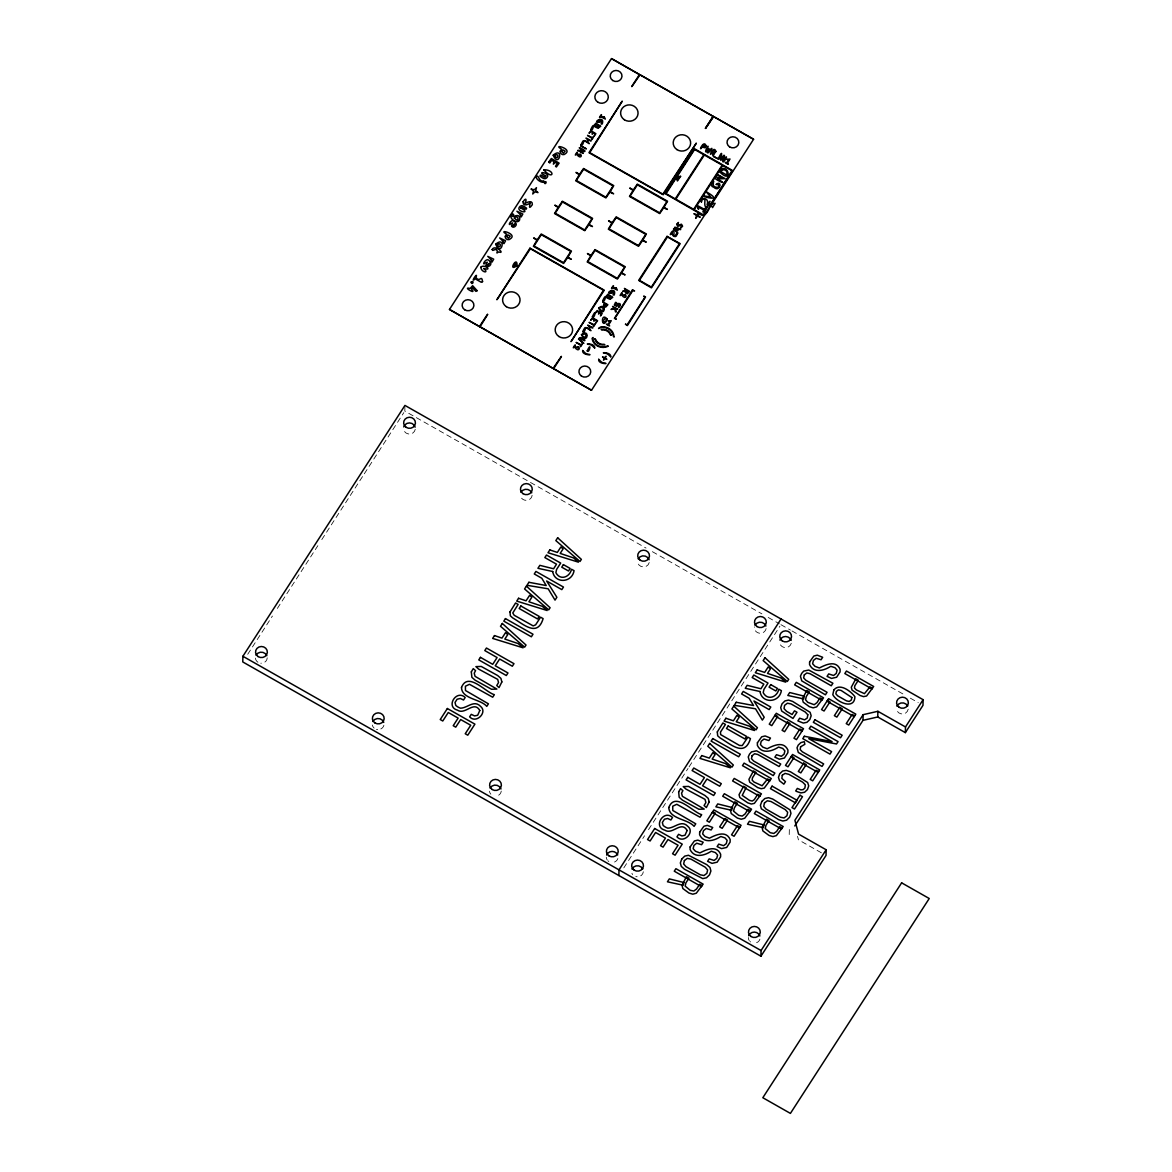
<?xml version="1.0" encoding="UTF-8"?>
<svg xmlns="http://www.w3.org/2000/svg" width="1172" height="1172" viewBox="0 0 1172 1172"><rect width="100%" height="100%" fill="white"/><g stroke="black" fill="none" stroke-linecap="round" stroke-linejoin="round"><path stroke-width="0.75" stroke-dasharray="5 3.75" d="M404.911 406.831L404.823 411.094L646.036 548.071M789.225 834.552L789.357 828.882M247.702 654.298L272.402 616.062M277.354 608.415L317.861 545.698M321.817 539.574L363.32 475.334M364.302 473.796L403.827 412.617M623.812 867.881L644.556 835.768M648.512 829.644L688.037 768.451M689.033 766.928L779.937 626.2M652.379 551.675L761.888 613.864M768.231 617.468L779.336 623.768M780.933 624.676L790.397 630.053M791.979 630.946L904.052 694.586M910.351 698.175L918.247 702.658M821.426 852.835L798.425 839.767L797.517 836.325M415.254 429.304A5.904 5.538 1.3 0 1 403.593 429.421M383.903 725.248A5.904 5.538 1.3 0 1 378.41 729.57M377.633 729.555A5.904 5.538 1.3 0 1 376.49 729.35M374.161 728.12A5.904 5.538 1.3 0 1 372.315 724.999M267.216 657.829A5.904 5.538 1.3 0 1 260.814 663.22M257.943 662.239A5.904 5.538 1.3 0 1 255.408 657.946M532.117 495.287A5.904 5.538 1.3 0 1 526.111 500.341A5.904 5.538 1.3 0 1 520.324 495.038M649.229 562.575A5.904 5.538 1.3 0 1 637.715 562.692M617.864 858.505A5.904 5.538 1.3 0 1 610.92 862.358M608.81 861.493A5.904 5.538 1.3 0 1 607.931 860.775M607.213 859.926A5.904 5.538 1.3 0 1 606.276 857.201M501.25 791.1A5.904 5.538 1.3 0 1 495.243 796.154M490.848 794.177A5.904 5.538 1.3 0 1 489.486 791.217M766.122 628.558A5.904 5.538 1.3 0 1 759.383 633.188A5.904 5.538 1.3 0 1 754.431 626.874M759.925 939.182A5.904 5.538 1.3 0 1 752.981 943.035M750.549 941.951A5.904 5.538 1.3 0 1 749.977 941.453M749.26 940.603A5.904 5.538 1.3 0 1 748.337 937.512M643.311 871.778A5.904 5.538 1.3 0 1 635.781 876.597M632.66 874.561A5.904 5.538 1.3 0 1 631.913 873.287M908.183 709.236A5.904 5.538 1.3 0 1 896.463 708.987M791.276 643.252A5.904 5.538 1.3 0 1 779.688 643.003"/><path stroke-width="1.5" d="M905.355 732.632L922.979 705.354L923.111 699.684L404.955 405.424L242.897 656.276L242.765 661.946L760.936 956.206L826.026 855.443L826.157 849.773L798.557 834.098L794.909 820.283L863.134 714.671L877.887 711.301L905.487 726.962L905.355 732.632L877.755 716.971L863.002 720.341L794.777 825.952M487.479 314.301L479.421 326.578L449.462 309.452L611.52 58.6L753.581 139.278L713.675 116.614L705.529 128.451M561.373 356.376L553.081 368.418L479.949 326.768M561.432 356.61L553.609 368.711L591.523 390.247L753.581 139.278M591.523 390.247L449.462 309.452M611.52 58.6L639.458 74.583L631.796 86.376M705.471 128.334L713.147 116.424L640.015 74.788L631.855 86.611M618.875 875.528L619.006 869.858L781.05 619.006M705.471 128.231L713.147 116.424M710.598 204.075L715.125 203.327L712.561 207.62L710.598 203.972L712.107 203.474M760.936 956.206L761.053 950.536L826.157 849.773M863.002 720.341L863.134 714.671M877.755 716.971L877.887 711.301M479.949 326.885L487.698 314.433M711.214 205.32L712.43 203.445M905.487 726.962L923.111 699.684M872.481 688.316L869.976 686.895L864.453 693.663L856.366 689.942L854.476 687.993L854.828 685.708L858.329 680.287L855.824 678.866L851.282 687.275L852.059 690.118L860.028 695.479L863.53 696.622L866.591 696.007L873.667 686.484L846.462 671.029L844.836 673.548L872.041 689.004M827.476 700.417L829.981 701.838L824.062 711.008L821.543 709.587L828.604 698.673L855.809 714.129L848.762 725.043L846.243 723.622L852.176 714.437L854.681 715.858M826.978 701.193L854.183 716.649M822.51 699.362L820.004 697.941L816.972 702.643L814.188 704.694L807.786 702.365L805.56 699.787L806.263 696.564L809.31 691.861L806.79 690.44L802.41 698.79L803.201 702.175L809.339 706.687L813.178 707.844L816.65 706.877L823.52 697.809L796.286 682.338L794.66 684.858L821.894 700.314M775.19 715.008L777.695 716.429L771.777 725.615L769.257 724.179L776.303 713.279L803.523 728.72L796.477 739.635L793.957 738.213L799.89 729.028L802.395 730.449M774.677 715.784L801.897 731.24M791.437 756.204L793.942 757.625L788.009 766.81L785.504 765.389L792.55 754.475L819.755 769.931L812.709 780.83L810.204 779.409L816.137 770.238L818.642 771.659M790.924 756.995L818.129 772.451M770.136 780.406L767.616 778.984L762.108 785.753L754.006 782.032L752.131 780.083L752.483 777.798L755.984 772.377L753.479 770.956L748.937 779.365L749.714 782.207L757.683 787.569L761.185 788.712L764.247 788.097L771.308 778.574L744.103 763.119L742.477 765.638L769.682 781.094M760.247 795.715L757.742 794.294L754.241 799.714L752.219 801.047L749.421 800.344L742.242 795.378L746.095 787.672L743.59 786.251L739.049 794.675L739.825 797.502L747.795 802.864L751.296 804.021L754.358 803.391L761.434 793.869L734.229 778.428L732.603 780.948L759.808 796.389M782.193 828.106L779.688 826.685L776.655 831.388L773.872 833.438L770.268 832.721L765.243 828.545L765.946 825.308L768.993 820.605L766.473 819.184L762.108 827.549L762.884 830.933L769.022 835.446L772.861 836.603L776.347 835.636L783.204 826.553L755.984 811.097L754.358 813.617L781.577 829.073M750.563 810.746L748.058 809.325L745.011 814.027L742.228 816.078L738.638 815.346L733.599 811.171L734.317 807.947L737.349 803.245L734.844 801.809L730.464 810.174L731.24 813.558L737.378 818.071L741.217 819.228L744.703 818.261L751.56 809.193L724.34 793.722L722.714 796.242L749.933 811.698M712.766 811.625L715.286 813.06L709.353 822.231L706.848 820.81L713.895 809.896L741.1 825.352L734.053 836.266L731.548 834.83L737.466 825.659L739.986 827.08M712.268 812.416L739.473 827.872M702.131 885.695L699.625 884.274L696.593 888.977L693.809 891.028L690.205 890.31L685.181 886.135L685.884 882.897L688.931 878.194L686.411 876.773L682.031 885.138L682.822 888.523L688.96 893.035L692.798 894.192L696.285 893.225L703.141 884.142L675.922 868.686L674.281 871.206L701.515 886.662M242.897 656.276L761.053 950.536M372.886 721.483A5.904 5.538 1.3 0 1 383.771 722.392M403.725 426.916A5.904 5.538 1.3 0 1 415.137 427.15M256.067 655.148A5.904 5.538 1.3 0 1 266.82 655.705M520.983 492.255A5.904 5.538 1.3 0 1 531.736 492.811M606.627 855.062A5.904 5.538 1.3 0 1 617.688 854.959M638.198 558.824A5.904 5.538 1.3 0 1 649.083 559.718M490.116 788.053A5.904 5.538 1.3 0 1 500.986 788.961M755.032 625.159A5.904 5.538 1.3 0 1 765.902 626.053M748.688 935.739A5.904 5.538 1.3 0 1 759.881 935.974M632.001 869.067A5.904 5.538 1.3 0 1 642.769 868.95M896.917 706.159A5.904 5.538 1.3 0 1 907.685 706.057M779.951 640.161A5.904 5.538 1.3 0 1 791.144 640.395M690.132 846.931L690.088 849.51C694.322 858.578 704.738 855.56 711.287 851.224L715.433 852.601L717.616 855.077L716.766 858.373L714.1 860.453L709.192 858.856L707.595 861.347L712.034 863.354L717.147 862.182L720.59 856.864L720.648 854.271C716.502 844.909 706.438 849.539 699.889 852.923L695.509 851.268L693.15 848.689L693.927 845.437L696.695 843.21L701.588 844.704L703.185 842.229L697.838 840.119L694.381 840.983L690.132 846.931M699.655 832.193L699.611 834.772C703.845 843.84 714.261 840.822 720.809 836.486L724.955 837.863L727.138 840.339L726.288 843.635L723.622 845.701L718.714 844.118L717.118 846.594L721.556 848.616L726.669 847.444L730.112 842.126L730.171 839.533C726.025 830.157 715.96 834.801 709.412 838.185L705.031 836.53L702.673 833.951L703.449 830.684L706.218 828.458L711.111 829.966L712.708 827.491L707.361 825.381L703.903 826.231L699.655 832.193M757.42 742.77L757.376 745.348C761.61 754.431 772.026 751.413 778.574 747.062L782.72 748.439L784.903 750.93L784.053 754.211L781.387 756.292L776.479 754.695L774.882 757.185L779.321 759.192L784.434 758.02L787.877 752.702L787.936 750.109C783.79 740.748 773.725 745.377 767.177 748.762L762.796 747.106L760.438 744.528L761.214 741.275L763.983 739.049L768.876 740.543L770.473 738.067L765.126 735.957L761.668 736.822L757.42 742.77M809.603 661.99L809.559 664.568C813.808 673.636 824.224 670.618 830.758 666.282L834.918 667.659L837.086 670.135L836.251 673.431L833.57 675.497L828.677 673.915L827.066 676.39L831.519 678.412L836.618 677.24L840.06 671.922L840.119 669.329C835.988 659.953 825.923 664.597 819.36 667.981L814.98 666.326L812.621 663.748L813.397 660.481L816.166 658.254L821.059 659.763L822.656 657.287L817.323 655.177L813.851 656.027L809.603 661.99M617.673 303.68L616.794 305.57L615.227 305.057L616.487 302.61L615.52 302.391L614.289 305.086L616.706 306.361L618.508 304.544L619.578 305.291C615.754 311.371 624.398 302.64 617.732 303.533M723.241 157.092C720.282 171.024 731.152 149.108 723.974 160.066C726.977 146.207 716.048 168.079 723.241 157.092M577.928 150.441L583.217 153.4L579.832 150.939C595.039 154.177 570.368 142.881 582.997 150.265L577.928 150.441M479.788 710.51L477.678 715.272L474.572 715.902L471.261 714.334L469.635 716.839C476.184 724.179 487.933 712.195 480.52 706.364C474.074 699.464 467.276 708.196 460.464 708.181A14.035 13.141 1.3 0 1 455.805 705.441L455.014 702.482L457.109 699.245L460.303 698.483L463.555 700.006L465.181 697.501C456.421 689.033 445.287 707.009 457.52 710.159C465.094 715.345 474.045 700.153 479.788 710.51M687.114 830.494L685.005 835.255L681.899 835.9L678.588 834.317L676.962 836.837C683.51 844.177 695.26 832.179 687.847 826.363C681.401 819.462 674.603 828.179 667.791 828.164A14.035 13.141 1.3 0 1 663.132 825.425L662.341 822.48L664.436 819.228L667.63 818.466L670.882 820.004L672.508 817.485C663.748 809.032 652.614 826.993 664.846 830.142C672.42 835.343 681.372 820.151 687.114 830.494M580.008 154.206L580.096 155.29L576.888 153.473C578.997 148.844 572.962 157.971 576.478 154.118C580.902 160.154 582.704 154.807 580.008 154.206M578.001 346.941L578.074 348.025L574.881 346.209C576.844 341.477 570.984 350.736 574.456 346.853C578.778 353.226 580.755 347.264 578.001 346.941M578.543 339.133C591.435 348.758 576.316 339.265 580.125 338.415C590.673 345.403 580.814 333.683 578.543 339.133M581.458 334.635C587.157 345.916 590.454 327.706 581.458 334.635M594.307 125.126L594.849 126.781L598.013 128.261L600.753 126.254L595.903 123.163L594.307 125.126M604.21 116.746L604.283 117.845L601.09 116.013C603.053 111.281 597.193 120.555 600.665 116.658L605.338 119.075L604.21 116.746M598.643 308.031C604.342 319.311 607.638 301.101 598.643 308.031M603.609 304.969L604.019 306.522L605.675 307.108L607.872 304.72L602.701 301.775L604.518 303.489L603.609 304.969M606.305 296.15L606.847 297.82L610.011 299.3L612.751 297.292L607.902 294.201L606.305 296.15M607.316 319.253C601.632 331.94 600.123 310.58 607.316 319.253M616.208 287.785L616.282 288.869L613.088 287.052C615.051 282.32 609.191 291.594 612.663 287.697L617.336 290.114L616.208 287.785M624.822 294.685L624.896 295.769L621.702 293.952C623.68 289.264 617.805 298.479 621.277 294.597C625.716 300.647 627.503 295.285 624.822 294.685M625.306 291.608L625.716 293.161L627.386 293.733L629.584 291.359L624.412 288.415L626.214 290.129L622.61 291.315L625.365 291.447M676.654 224.335L677.812 226.313L681.547 225.127L680.8 228.042L682.587 226.196L681.43 224.218L677.694 225.405L678.442 222.49L676.654 224.335M676.933 234.341C676.698 238.634 671.117 236.129 672.274 232.51C666.56 240.289 675.218 223.31 673.841 235.308C675.702 238.077 675.878 232.188 676.933 234.341M706.071 145.929L704.973 147.775L702.218 147.013C697.662 153.649 703.859 138.589 706.071 145.929M715.931 151.525C713.968 152.785 712.884 159.451 712.649 152.931L712.078 152.609C707.566 159.128 713.704 144.229 715.931 151.525M482.571 281.632L481.355 282.32L475.143 278.79C469.459 284.327 478.572 270.205 475.978 277.5C479.773 282.994 481.546 274.175 482.571 281.632M486.146 265.194C487.391 268.666 492.914 264.447 490.13 262.059C486.907 254.837 480.667 267.245 485.369 262.953L487.288 262.191L486.146 265.194M511.534 225.903C512.779 229.39 518.288 225.141 515.519 222.768C512.018 215.868 506.831 227.558 510.758 223.662L512.677 222.9L511.534 225.903M582.674 350.501C581.634 355.79 595.508 355.087 587.538 354.149A5.538 5.186 1.3 0 1 584.652 352.508L582.674 350.501M594.673 347.967L592.68 346.18A5.538 5.186 1.3 0 0 589.794 344.539C581.913 343.645 595.332 342.839 594.673 347.967M598.702 359.306C597.661 364.595 611.535 363.891 603.565 362.954A5.538 5.186 1.3 0 1 600.679 361.313L598.702 359.306M610.7 356.771L608.707 354.984A5.538 5.186 1.3 0 0 605.821 353.343C597.852 352.508 611.418 351.6 610.7 356.771M616.282 311.649L615.52 311.899L614.802 309.188L610.978 309.379L614.597 308.456L612.575 306.419L617.834 309.13L615.476 308.588L616.282 311.649M701.457 201.936C696.49 198.698 709.998 195.182 707.199 204.69C715.36 192.648 703.112 218.051 704.987 200.207L703.845 199.211A1.626 1.509 1.3 0 0 702.262 199.562L701.457 201.936M594.907 338.928L594.907 339.118A8.38 7.852 1.3 0 0 604.855 344.773L604.137 344.304A7.764 7.266 1.3 0 1 595.684 339.499L594.907 338.928M611.095 335.119L610.319 334.723A7.764 7.266 1.3 0 0 601.866 329.933L601.133 329.464A8.38 7.852 1.3 0 1 611.095 335.119M697.867 208.177L698.556 209.349L698.629 207.166L703.742 210.052C700.475 216.966 709.28 203.342 704.255 209.246L697.399 205.525L697.867 208.177M495.683 244.23C501.572 257.796 506.597 234.986 495.683 244.23M505.308 236.275C504.561 239.059 508.633 240.875 510.421 238.78C518.083 233.668 496.503 228.437 506.597 234.136L505.308 236.275M510.831 215.912C510.333 220.453 520.031 224.965 519.782 218.3C519.137 212.044 511.109 218.856 512.823 215.589C515.577 213.773 510.728 213.275 510.831 215.912M523.049 201.862C522.595 206.653 528.176 204.778 530.11 203.005C529.744 205.833 528.25 210.315 532.352 204.675C532.689 199.387 527.019 202.566 524.953 203.342C526.843 200.295 526.389 196.588 523.078 201.716M553.199 155.202C559.073 168.768 564.098 145.958 553.199 155.202M560.245 151.232C559.498 154.015 563.571 155.847 565.358 153.737C573.02 148.624 551.441 143.409 561.535 149.093L560.245 151.232M477.151 290.671L475.847 291.345L472.521 287.711L471.54 289.235C477.722 295.578 461.299 286.246 470.148 288.459L472.653 285.704L477.151 290.671M489.222 263.48L487.948 264.945L489.222 263.48M491.42 259.979L491.039 261.649L492.108 262.015L493.69 259.173L487.757 256.36L491.42 259.979M497.28 244.523C500.415 250.852 502.275 241.036 497.28 244.523M503.315 241.549L502.935 243.234L504.004 243.6L505.586 240.758L499.653 237.945L503.315 241.549M506.905 236.568L508.414 238.165L510.216 236.187L507.974 234.913L506.905 236.568M514.332 218.124C520.676 224.467 517.731 213.099 514.332 218.124M514.611 224.189L513.321 225.654L514.611 224.189M520.866 208.001C532.718 214.417 514.2 211.956 520.09 206.331C522.17 204.426 524.939 207.107 526.609 208.206C526.184 211.678 522.038 205.041 520.866 208.001M520.573 214.842L520.192 216.527L521.262 216.893L522.829 214.036L516.911 211.238L520.573 214.842M536.219 176.62C535.443 179.917 544.731 184.678 543.735 180.869C538.754 182.715 538.812 173.91 536.249 176.474M545.756 175.859C545.332 179.902 540.365 172.562 539.984 176.152C541.654 177.265 544.409 179.931 546.504 178.041C552.466 172.753 533.861 170.145 545.756 175.859M554.781 155.51C557.916 161.824 559.791 152.008 554.781 155.51M561.842 151.54L563.351 153.136L565.138 151.144L562.912 149.884L561.842 151.54M595.112 125.272L596.255 126.503L597.632 125.008L595.903 124.027L595.112 125.272M597.647 126.43L598.57 127.543L599.815 126.254L598.321 125.404L597.647 126.43M582.25 334.782L582.352 335.661A5.289 4.952 1.3 0 0 585.282 337.331L586.498 335.456A5.289 4.952 1.3 0 0 583.553 333.786L582.25 334.782M599.434 308.177L599.537 309.056A5.289 4.952 1.3 0 0 602.467 310.726L603.683 308.851A5.289 4.952 1.3 0 0 600.753 307.181L599.434 308.177M604.4 305.13L605.558 306.361L606.92 304.867L605.206 303.885L604.4 305.13M607.111 296.311L608.253 297.541L609.63 296.047L607.902 295.066L607.111 296.311M606.525 319.37L606.481 319.795A3.34 3.12 1.3 0 1 605.177 321.831L602.906 321.655L605.265 317.993L606.525 319.37M609.645 297.468L610.568 298.582L611.813 297.292L610.319 296.443L609.645 297.468M608.327 321.084L609.85 321.494L607.916 324.498C602.921 322.608 612.736 328.145 608.605 324.878L611.227 320.703L608.4 320.967M626.112 291.755L627.254 292.985L628.632 291.491L626.903 290.524L626.112 291.755M705.28 146.046L704.372 147.159L702.643 146.368L703.669 144.757L705.28 146.046M706.159 191.725L710.803 197.145C686.821 192.12 730.01 205.437 706.159 191.725M715.125 151.642L714.231 152.756L712.488 151.964L713.528 150.353L715.125 151.642M727.109 159.421L728.618 159.832L726.684 162.82C721.732 160.901 731.489 166.497 727.373 163.216L730.01 159.026L727.109 159.421M480.828 267.201C481.091 272.593 489.94 273.706 483.67 268.476C493.324 271.289 484.021 263.524 480.828 267.201M461.49 687.51C461.739 699.127 480.784 699.01 486.776 706.379L488.431 703.83L465.46 690.498L465.416 686.221L469.459 684.302L492.694 697.208L494.35 694.659C485.735 692.447 467.833 671.058 461.49 687.51M668.816 807.493C669.066 819.111 688.111 818.994 694.102 826.363L695.758 823.813L672.787 810.497L672.743 806.204L676.786 804.285L700.021 817.206L701.676 814.657C693.062 812.43 675.16 791.041 668.816 807.493M552.715 571.511C554.429 583.641 571.921 583.275 574.06 570.676L571.526 569.24C569.724 577.327 560.172 580.799 555.88 572.683L556.597 569.416L560.685 563.087L546.504 555.03L544.848 557.579L556.51 564.186L553.594 568.786L539.838 565.343L537.933 568.303L552.715 571.511M760.042 691.509C761.756 703.64 779.248 703.273 781.387 690.66L778.853 689.224C777.051 697.325 767.499 700.797 763.206 692.681L763.924 689.4L768.012 683.071L753.83 675.013L752.175 677.562L763.836 684.17L760.921 688.77L747.165 685.327L745.26 688.286L760.042 691.509M782.31 775.234L781.841 778.384L785.474 781.665L783.848 784.185L779.541 780.786L778.472 777.432L779.717 773.754L782.603 771.029L786.28 770.37L790.485 771.806L807.64 782.5L808.724 785.855L807.479 789.532L804.593 792.257L800.916 792.917L796.696 791.481L795.715 790.924L797.341 788.404L800.945 789.899L803.172 789.591L804.886 788.053L805.354 784.903L802.688 782.178L788.859 774.326L785.064 773.388L782.31 775.234M471.144 282.1C471.92 286.408 475.041 279.698 471.144 282.1M492.152 249.563C492.826 252.332 495.873 246.882 497.397 251.145L496.972 252.976L498.774 251.936C505.85 254.5 494.789 243.879 492.152 249.563M531.224 189.088L533.509 191.08L532.747 193.995L534.886 191.871L537.992 192.589L535.721 190.582L536.468 187.667L534.344 189.791L531.224 189.088M543.72 169.75C553.638 181.294 555.704 169.574 543.72 169.75M544.204 182.187C545.053 186.495 548.057 179.785 544.204 182.187M548.672 162.073L549.771 163.011L551.69 160.3L553.931 161.56L553.374 164.168L555.308 162.351L557.213 163.421L555.528 166.278L556.363 166.995L559.117 163.142L551.382 158.498L548.672 162.073M580.843 145.899L586.205 148.771L580.843 145.899M581.078 144.625C582.923 147.877 585.912 134.238 581.078 144.625M584.286 140.581L589.282 143.687L587.626 141.944L588.798 140.127C596.929 143.819 580.301 134.487 588.11 139.746L586.938 141.548L584.286 140.581M587.597 135.454L592.021 138.325C590.043 143.101 595.903 133.769 592.431 137.681L587.597 135.454M589.179 133.007L591.01 131.601L592.739 132.583L592.094 134.165L593.428 132.978L594.922 133.828L594.175 136.113L595.874 133.681L591.01 130.737L589.179 133.007M590.717 129.682C592.695 132.963 595.508 119.134 590.717 129.682M599.859 121.961C590.351 123.573 605.279 114.153 602.262 123.924L601.104 124.086L601.734 121.434A3.34 3.12 1.3 0 0 599.566 120.203L598.555 120.306A1.612 1.509 1.3 0 0 597.72 121.58L599.859 121.961M576.316 342.517L580.741 345.388C578.675 350.062 584.725 340.906 581.166 344.744L576.316 342.517M582.762 331.617C584.725 334.884 587.538 321.172 582.762 331.617M585.971 327.574L590.966 330.694L589.311 328.951L590.483 327.135C598.584 330.797 582.074 321.597 589.794 326.739L588.622 328.556L585.971 327.574M589.282 322.461L593.706 325.333C591.67 330.021 597.588 320.835 594.116 324.688L589.282 322.461M590.864 320L592.695 318.608L594.424 319.575L593.779 321.157L595.112 319.971L596.607 320.82L595.859 323.12L597.573 320.689L592.549 317.715L590.864 320M592.402 316.689C594.307 319.956 597.31 306.185 592.402 316.689M587.231 350.853C589.194 354.134 592.021 340.305 587.231 350.853M595.493 312.836L597.324 311.444L599.053 312.411L598.54 314.081L599.742 312.807L601.236 313.656L600.489 315.957L602.188 313.525L597.178 310.551L595.493 312.836M602.716 300.721C604.679 303.988 607.506 290.26 602.716 300.721M611.857 293C602.349 294.612 617.278 285.192 614.245 294.963L613.073 294.978L613.732 292.473A3.34 3.12 1.3 0 0 611.564 291.242L610.553 291.33A1.612 1.509 1.3 0 0 609.718 292.619L611.857 293M602.569 357.021L604.137 358.266L603.507 360.141L604.825 358.661L606.832 359.277L605.25 358.017L606.027 356.229L604.562 357.621L602.569 357.021M694.132 213.817L696.549 215.619L695.67 218.388L697.413 216.117L700.241 217.274L697.926 215.311L699.274 213.231C707.683 224.335 716.693 186.656 703.405 214.872L694.205 209.642L722.743 165.457L731.943 170.687L711.682 202.859L732.705 170.629L694.542 148.771L665.3 193.717L698.395 212.762L697.062 214.813L694.132 213.817M713.484 156.403L717.733 158.66L713.484 156.403M718.348 158.616C720.502 162.073 724.501 145.343 718.348 158.616M717.279 174.511L722.772 178.071C699.669 173.222 735.708 189.322 717.264 178.876L725.146 178.627L717.279 174.511M716.268 184.414L719.447 185.161A2.52 2.359 1.3 0 1 718.143 187.183L716.561 187.315A5.098 4.776 1.3 0 1 713.25 185.44L713.367 182.378C715.33 178.671 708.225 186.187 713.704 187.183C720.033 193.219 722.45 179.36 716.268 184.414M719.271 171.434C733.657 186.363 728.09 159.963 719.271 171.434M807.801 714.759L807.244 718.055L804.593 719.842L799.641 718.202L797.883 720.941L803.318 723.051L806.951 722.304L809.837 719.535L811.156 715.755L810.116 712.327L792.609 701.398L788.566 700.08L784.947 700.929L782.002 703.859L780.698 707.639L781.724 711.067L792.99 718.451L796.989 712.254L794.484 710.833L792.111 714.51L786.617 711.375L784.024 708.62L784.61 705.339L787.423 703.215L790.983 703.918L805.179 711.975L807.801 714.759M800.623 746.769L800.139 749.509L802.293 751.779L823.652 763.91L822.026 766.429L798.293 752.453L797.033 747.78L798.191 745.158L800.813 742.652L804.27 741.642L804.856 744.308L800.623 746.769M608.004 346.077L607.828 346.399A11.017 10.314 1.3 0 1 592.08 338.386L593.091 337.507L592.798 338.972A10.387 9.728 1.3 0 0 606.92 346.136L608.004 346.077M851.839 697.501L851.37 699.933L849.275 701.457L846.58 700.9L837.687 695.86L835.87 693.839L836.354 691.392L838.434 689.869L841.159 690.469L851.839 697.501M471.32 671.878L471.862 677.299L475.143 680.2L491.551 689.268L496.884 689.092L475.07 676.332L474.221 673.168L475.568 670.648L473.254 668.641L471.32 671.878M678.647 791.862L679.189 797.282L682.47 800.183L698.878 809.251L704.211 809.076L682.397 796.33L681.547 793.166L682.895 790.631L680.58 788.639L678.647 791.862M501.85 681.928L499.038 687.583L496.767 685.532L498.54 682.543L497.704 679.379L478.615 669.08L475.905 666.619L481.223 666.443L497.631 675.512L500.913 678.383L501.85 681.928M709.177 801.912L706.364 807.567L704.094 805.516L705.881 802.542L705.031 799.363L685.942 789.064L683.232 786.602L688.55 786.427L704.958 795.495L708.24 798.366L709.177 801.912M683.862 882.516L683.276 885.241L667.439 881.798L669.329 878.883L683.862 882.516M732.28 807.552L731.694 810.277L715.872 806.834L717.747 803.919L732.28 807.552M763.924 824.927L763.338 827.652L747.502 824.209L749.391 821.294L763.924 824.927M804.241 696.168L803.655 698.908L787.818 695.45L789.708 692.535L804.241 696.168M684.389 860.57L683.642 863.969L686.016 866.679L700.343 874.81L704.006 875.528L706.877 873.33L707.61 869.932L705.251 867.221L690.909 859.091L687.261 858.373L684.389 860.57M764.452 802.967L763.704 806.38L766.078 809.09L780.406 817.221L784.068 817.939L786.939 815.741L787.687 812.343L785.313 809.632L770.971 801.502L767.323 800.784L764.452 802.967M509.981 611.945L510.362 615.827L512.691 617.908C523.547 624.222 537.406 637.641 543.119 618.626L540.57 617.19L535.633 624.837L533.187 625.892L514.186 615.271L512.794 612.971L518.112 604.43L515.577 602.994L509.981 611.945M717.308 731.943L717.689 735.811L720.018 737.891C730.874 744.205 744.733 757.625 750.446 738.624L747.897 737.173L742.286 745.553L739.473 745.451L720.634 734.595L720.502 732.061L725.439 724.428L722.904 722.978L717.308 731.943M752.131 755.691L751.442 758.665L753.625 761.024L774.868 773.081L773.242 775.6L749.567 761.668L748.249 756.966L749.494 754.182L751.53 751.882L756.57 750.812L780.713 764.027L779.087 766.547L757.844 754.49L754.622 753.743L752.131 755.691M804.314 674.896L803.626 677.885L805.809 680.243L827.051 692.3L825.425 694.82L801.751 680.888L800.432 676.185L801.677 673.402L803.714 671.102L808.768 670.032L832.896 683.247L831.27 685.767L810.028 673.695L806.805 672.962L804.314 674.896M727.373 172.87L726.464 174.862L720.428 171.434L723.461 169.618A5.098 4.776 1.3 0 1 726.787 171.508L727.373 172.87M708.064 150.206C704.431 159.187 717.806 142.002 708.606 151.188L709.06 148.624L706.892 150.221C711.272 138.311 701.339 157.385 708.064 150.206M673.534 229.111L677.899 233.287L675.306 230.064L678.061 230.503L676.347 228.467C689.195 232.745 668.626 223.134 676.361 229.565L673.534 229.111M614.011 336.833L613.337 336.188A10.387 9.728 1.3 0 0 600.02 327.779L598.57 328.57L600.474 327.076A11.017 10.314 1.3 0 1 614.011 336.833M681.738 859.061L680.346 862.929L681.284 866.401L684.521 869.272L702.775 878.604L706.511 877.784L709.514 874.839L710.906 870.972L709.968 867.47L706.745 864.628L688.477 855.267L684.756 856.117L681.738 859.061M761.815 801.472L760.408 805.34L761.346 808.812L778.648 819.668L782.837 821.015L786.573 820.195L789.576 817.25L790.968 813.383L790.031 809.881L772.729 799.055L768.539 797.678L764.818 798.528L761.815 801.472M517.013 265.648C507.198 272.842 517.628 254.632 517.013 265.648M833.834 689.986L832.809 694.659C836.618 702.218 854.608 710.393 854.901 696.695C850.784 691.128 839.709 682.631 833.834 689.986M680.595 176.342L677.401 180.957L676.347 177.719L666.062 193.658L675.248 198.888L703.801 154.704L694.6 149.474L676.991 176.738L680.595 176.342M536.937 240.26L533.407 246.31L563.615 263.436L567.57 257.664L571.321 259.305L567.907 257.151L571.423 251.101L541.23 233.975L537.274 239.747L533.641 237.916L536.937 240.26M558.092 207.517L554.561 213.568L584.769 230.679L588.725 224.907L592.475 226.562L589.062 224.394L592.593 218.358L562.384 201.232L558.429 207.005L554.81 205.159L558.092 207.517M579.246 174.775L575.716 180.81L605.924 197.936L609.88 192.164L613.63 193.805L610.216 191.651L613.747 185.601L583.539 168.49L579.583 174.247L575.965 172.416L579.246 174.775M590.717 255.892L587.187 261.927L617.395 279.053L621.35 273.281L625.101 274.922L621.687 272.768L625.203 266.718L595.01 249.607L591.054 255.379L587.421 253.533L590.717 255.892M611.872 223.134L608.341 229.185L638.55 246.31L642.505 240.538L646.255 242.179L642.842 240.026L646.373 233.975L616.164 216.849L612.209 222.621L608.59 220.79L611.872 223.134M633.027 190.391L629.496 196.442L659.704 213.553L663.66 207.781L667.41 209.422L663.997 207.268L667.527 201.232L637.319 184.107L633.363 189.879L629.745 188.033L633.027 190.391M632.484 289.894L614.436 318.403L616.311 319.253L615.051 318.052L632.88 290.466L634.594 290.949L632.484 289.894M515.651 262.997L513.629 266.117L516.31 265.502L515.651 262.997M622.112 101.319L588.959 152.697L663.235 194.742L696.329 143.131L662.839 194.171L589.721 152.638L622.112 101.319M529.993 248.142L496.899 299.739L530.389 248.713L603.521 290.231L571.028 341.653L604.269 290.187L529.993 248.142M541.288 234.693L534.022 245.959L563.542 262.718L570.823 251.467L541.288 234.693M562.443 201.95L555.176 213.201L584.696 229.976L591.977 218.71L562.443 201.95M583.597 169.193L576.331 180.459L605.851 197.218L613.132 185.967L583.597 169.193M595.068 250.31L587.802 261.576L617.322 278.335L624.603 267.084L595.068 250.31M616.223 217.567L608.957 228.818L638.476 245.593L645.757 234.327L616.223 217.567M637.392 184.81L630.111 196.076L659.646 212.85L666.912 201.584L637.392 184.81M679.599 176.767L677.577 179.887L676.918 177.368L679.599 176.767M704.343 155.012L675.805 199.196L693.648 209.334L722.186 165.149L704.343 155.012M667.073 236.348L638.667 280.386L651.442 287.843L680.185 243.659L667.073 236.348M667.469 236.92L639.429 280.328L651.383 287.125L679.423 243.717L667.469 236.92M625.496 324.205L627.401 325.552L645.538 296.941L643.662 296.091L644.922 297.307L627.093 324.893L625.496 324.205M447.367 708.503L440.233 719.549L442.767 721L448.261 712.503L458.135 718.099L453.212 725.717L455.747 727.153L460.669 719.549L470.734 725.263L465.24 733.745L467.775 735.196L474.909 724.15L447.367 708.503M480.432 657.346L478.777 659.895L506.319 675.526L507.974 672.977L495.258 665.755L499.624 659.001L512.34 666.223L513.981 663.674L486.439 648.028L484.798 650.577L497.089 657.551L492.723 664.319L480.432 657.346M494.481 635.59L492.65 638.418L523.078 647.808L518.156 643.575L504.839 639.077L507.754 634.579L505.528 632.66L501.982 638.11L494.481 635.59M502.319 623.445L500.488 626.273L524.646 647.149L526.023 645.04L502.319 623.445M505.454 618.596L503.813 621.145L531.356 636.792L532.996 634.242L505.454 618.596M518.566 598.277L516.735 601.104L547.148 610.509L542.24 606.276L528.909 601.763L531.824 597.266L529.598 595.347L526.067 600.811L518.566 598.277M526.404 586.132L524.573 588.974L548.73 609.85L550.108 607.726L526.404 586.132M528.909 582.294L526.961 585.297L548.174 588.798L555.03 600.123L556.876 597.28L546.635 580.99L561.813 589.619L563.468 587.069L535.926 571.423L534.285 573.972L541.801 578.25L546.211 585.531L528.909 582.294M549.829 549.917L547.998 552.745L578.411 562.15L573.504 557.901L560.187 553.404L563.087 548.906L560.861 546.987L557.33 552.437L549.829 549.917M557.667 537.772L555.836 540.6L579.994 561.476L581.371 559.366L557.667 537.772M520.822 605.968L519.167 608.517L537.567 618.962L539.223 616.413L520.822 605.968M563.395 564.626L561.754 567.175L568.493 570.998L570.134 568.449L563.395 564.626M654.694 828.501L647.559 839.548L650.108 840.983L655.588 832.486L665.462 838.097L660.539 845.701L663.074 847.136L667.996 839.533L678.061 845.246L672.567 853.743L675.101 855.179L682.236 844.133L654.694 828.501M687.759 777.329L686.103 779.878L713.645 795.51L715.301 792.961L702.585 785.753L706.95 778.984L719.667 786.207L721.307 783.658L693.765 768.012L692.125 770.561L704.416 777.549L700.05 784.302L687.759 777.329M701.808 755.574L699.977 758.401L730.405 767.807L725.483 763.573L712.166 759.06L715.081 754.563L712.854 752.644L709.309 758.108L701.808 755.574M709.646 743.429L707.815 746.271L731.973 767.147L733.35 765.023L709.646 743.429M712.781 738.58L711.14 741.129L738.682 756.775L740.323 754.226L712.781 738.58M725.893 718.26L724.062 721.102L754.475 730.493L749.567 726.259L736.25 721.747L739.151 717.264L736.924 715.33L733.394 720.795L725.893 718.26M733.731 706.13L731.899 708.957L756.057 729.834L757.434 727.709L733.731 706.13M736.236 702.277L734.287 705.295L755.501 708.782L762.357 720.121L764.203 717.264L753.962 700.988L769.154 709.602L770.795 707.053L743.253 691.421L741.612 693.971L749.128 698.234L753.537 705.515L736.236 702.277M757.156 669.901L755.325 672.728L785.738 682.133L780.83 677.899L767.514 673.387L770.414 668.89L768.187 666.971L764.657 672.435L757.156 669.901M764.994 657.756L763.162 660.598L787.32 681.474L788.697 679.35L764.994 657.756M728.149 725.951L726.494 728.501L744.909 738.961L746.549 736.412L728.149 725.951M770.722 684.609L769.081 687.158L775.82 690.982L777.461 688.433L770.722 684.609M725.029 818.583L719.667 826.89L722.172 828.326L727.534 820.019L725.029 818.583M787.452 721.967L782.09 730.273L784.595 731.694L789.957 723.388L787.452 721.967M772.099 786.148L770.473 788.653L795.451 802.849L797.077 800.329L772.099 786.148M804.344 736.265L802.791 738.668L829.981 754.109L831.593 751.618L808.753 738.653L836.53 743.971L838.053 741.612L810.863 726.171L809.251 728.662L832.091 741.627L804.344 736.265M814.965 719.784L813.339 722.304L840.544 737.759L842.17 735.24L814.965 719.784M803.684 763.162L798.322 771.469L800.828 772.89L806.204 764.598L803.684 763.162M839.738 707.375L834.376 715.682L836.881 717.103L842.243 708.796L839.738 707.375M799.978 795.261L791.994 807.596L794.499 809.017L802.483 796.682L799.978 795.261M901.634 882.838L762.826 1097.725L790.411 1113.4L929.235 898.514L901.634 882.838M581.458 376.095A5.904 5.538 1.3 0 0 590.717 372.051A5.904 5.538 1.3 0 0 582.323 366.543A5.904 5.538 1.3 0 0 581.458 376.095M676.918 149.591A8.731 8.175 1.3 0 0 690.616 143.629A8.731 8.175 1.3 0 0 678.207 135.498A8.731 8.175 1.3 0 0 676.918 149.591M624.354 119.749A8.731 8.175 1.3 0 0 638.037 113.772A8.731 8.175 1.3 0 0 625.628 105.641A8.731 8.175 1.3 0 0 624.354 119.749M464.625 309.745A5.904 5.538 1.3 0 0 473.898 305.702A5.904 5.538 1.3 0 0 465.504 300.208A5.904 5.538 1.3 0 0 464.625 309.745M506.333 306.668A8.731 8.175 1.3 0 0 520.016 300.691A8.731 8.175 1.3 0 0 507.608 292.56A8.731 8.175 1.3 0 0 506.333 306.668M558.898 336.51A8.731 8.175 1.3 0 0 572.581 330.548A8.731 8.175 1.3 0 0 560.187 322.417A8.731 8.175 1.3 0 0 558.898 336.51M729.541 146.852A5.904 5.538 1.3 0 0 738.814 142.808A5.904 5.538 1.3 0 0 730.405 137.3A5.904 5.538 1.3 0 0 729.541 146.852M612.722 80.502A5.904 5.538 1.3 0 0 621.98 76.458A5.904 5.538 1.3 0 0 613.586 70.965A5.904 5.538 1.3 0 0 612.722 80.502M597.735 102.125A6.71 6.285 1.3 0 0 608.268 97.525A6.71 6.285 1.3 0 0 598.731 91.27A6.71 6.285 1.3 0 0 597.735 102.125M374.894 722.904A5.904 5.538 1.3 0 0 384.152 718.861A5.904 5.538 1.3 0 0 375.758 713.367A5.904 5.538 1.3 0 0 374.894 722.904M406.157 427.326A5.904 5.538 1.3 0 0 415.415 423.282A5.904 5.538 1.3 0 0 407.021 417.774A5.904 5.538 1.3 0 0 406.157 427.326M258.06 656.569A5.904 5.538 1.3 0 0 267.333 652.526A5.904 5.538 1.3 0 0 258.939 647.017A5.904 5.538 1.3 0 0 258.06 656.569M522.976 493.661A5.904 5.538 1.3 0 0 532.249 489.618A5.904 5.538 1.3 0 0 523.84 484.124A5.904 5.538 1.3 0 0 522.976 493.661M608.927 855.824A5.904 5.538 1.3 0 0 618.201 851.78A5.904 5.538 1.3 0 0 609.806 846.272A5.904 5.538 1.3 0 0 608.927 855.824M640.205 560.231A5.904 5.538 1.3 0 0 649.464 556.187A5.904 5.538 1.3 0 0 641.069 550.693A5.904 5.538 1.3 0 0 640.205 560.231M492.108 789.474A5.904 5.538 1.3 0 0 501.382 785.43A5.904 5.538 1.3 0 0 492.973 779.937A5.904 5.538 1.3 0 0 492.108 789.474M757.024 626.581A5.904 5.538 1.3 0 0 766.283 622.537A5.904 5.538 1.3 0 0 757.888 617.029A5.904 5.538 1.3 0 0 757.024 626.581M782.266 640.908A5.904 5.538 1.3 0 0 791.525 636.865A5.904 5.538 1.3 0 0 783.13 631.371A5.904 5.538 1.3 0 0 782.266 640.908M750.988 936.487A5.904 5.538 1.3 0 0 760.262 932.443A5.904 5.538 1.3 0 0 751.867 926.949A5.904 5.538 1.3 0 0 750.988 936.487M634.169 870.151A5.904 5.538 1.3 0 0 643.443 866.108A5.904 5.538 1.3 0 0 635.034 860.6A5.904 5.538 1.3 0 0 634.169 870.151M899.085 707.258A5.904 5.538 1.3 0 0 908.344 703.215A5.904 5.538 1.3 0 0 899.949 697.706A5.904 5.538 1.3 0 0 899.085 707.258"/></g></svg>
